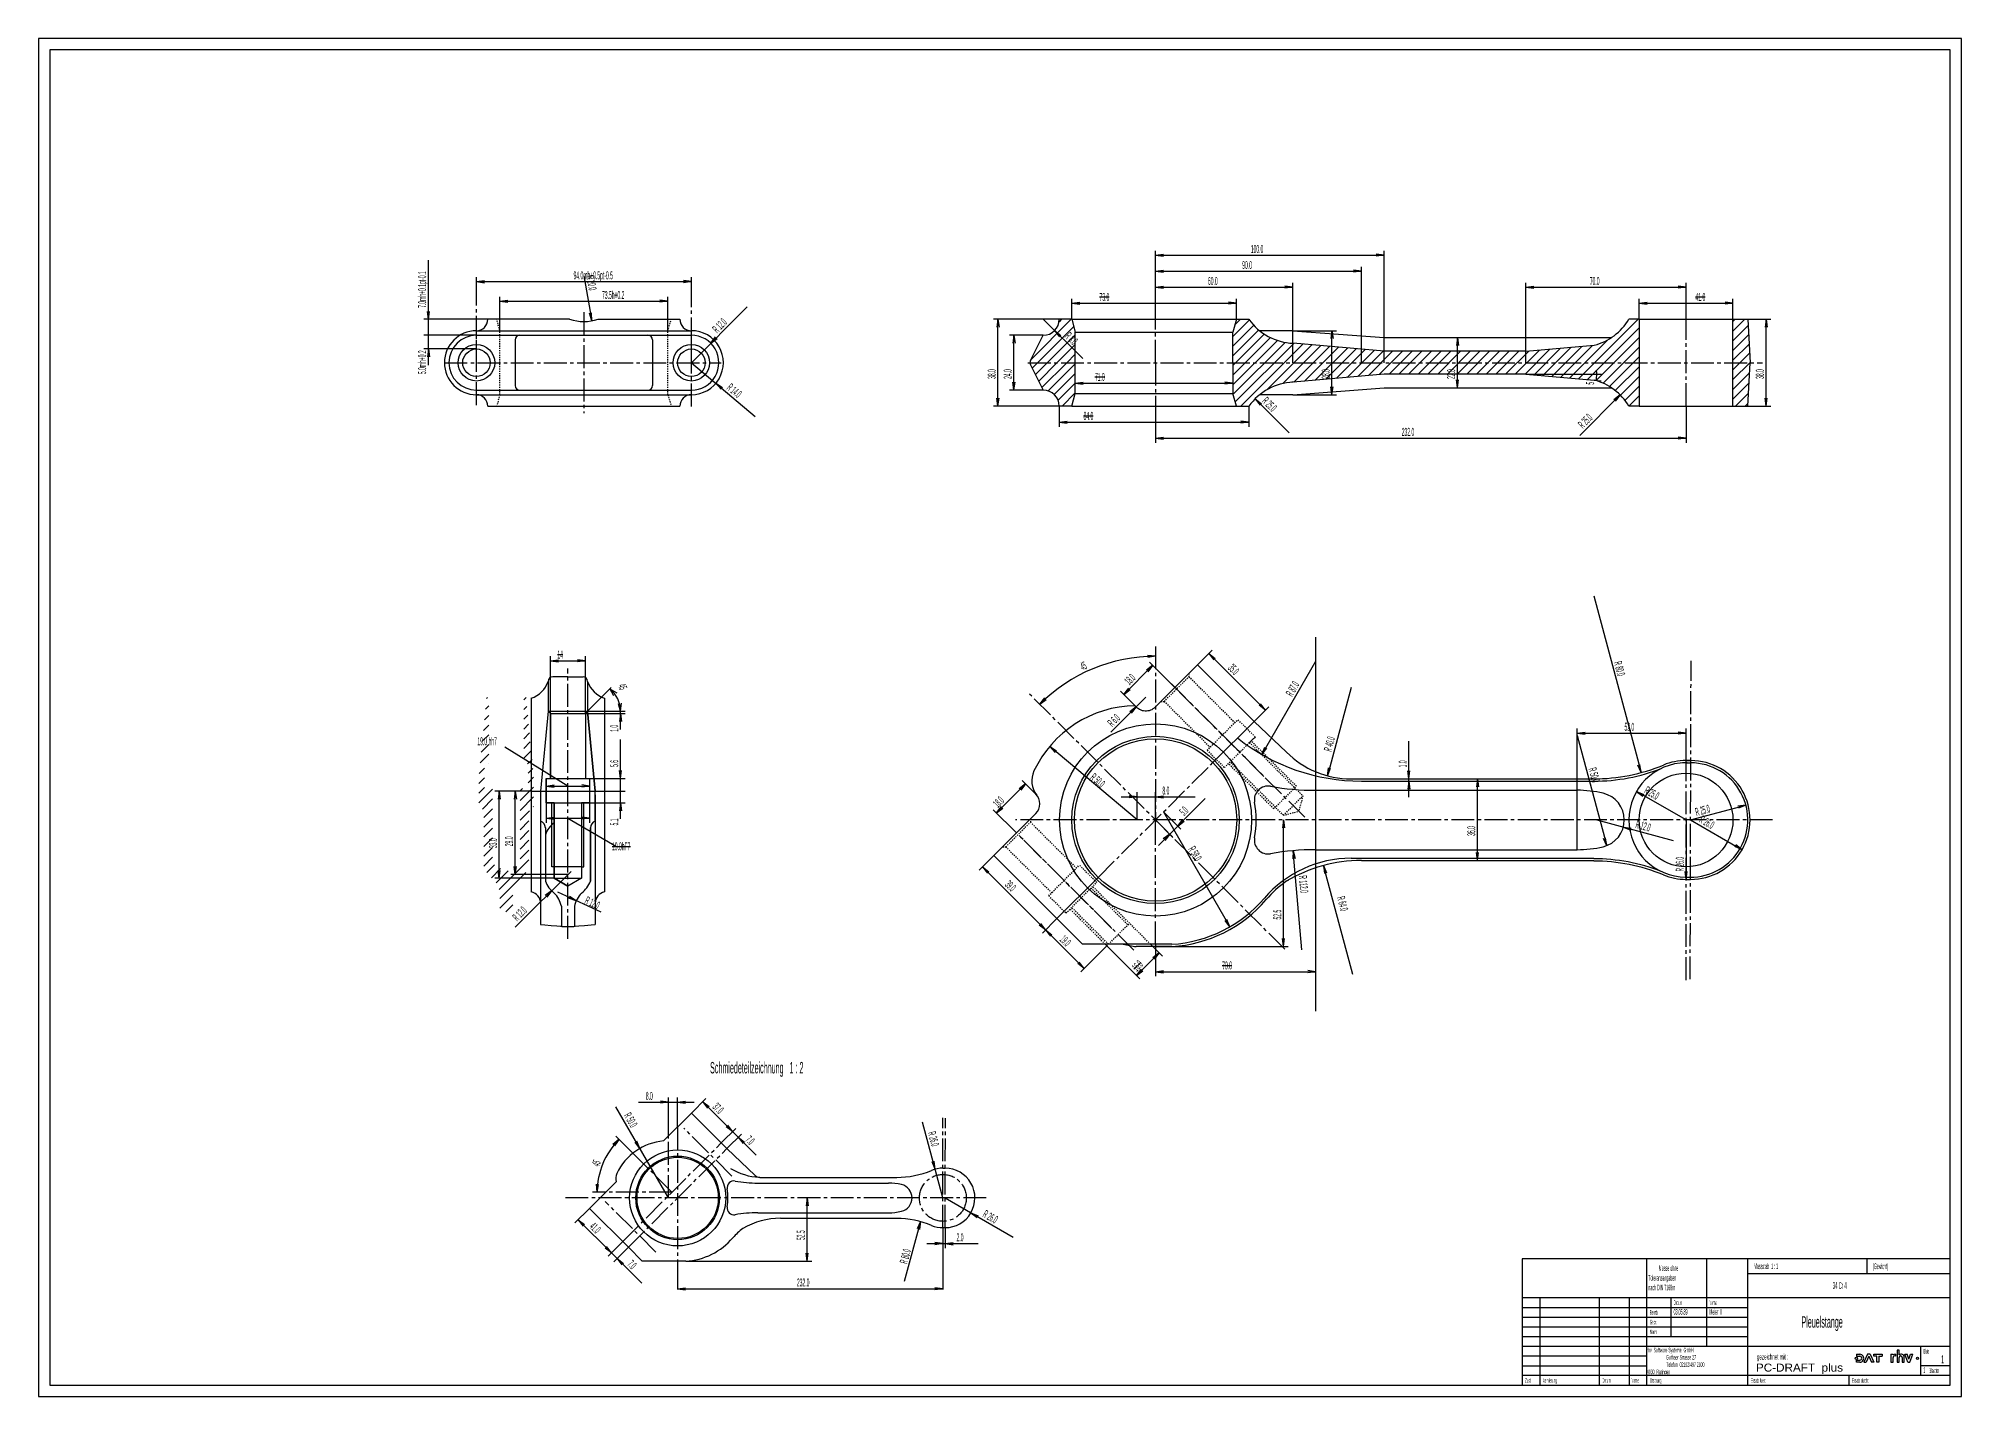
# Model space of a CAD drawing. Header units: metres. Extents: x 0 to 841, y 0 to 594.
import ezdxf

# ---------------------------------------------------------------- set-up
doc = ezdxf.new("R2010")
doc.units = ezdxf.units.M
for name, pattern in [('AUSGEZOGEN', [0]), ('GESTRICHELT', [1, 0.5, -0.5]), ('STRICHPUNKTLINIE', [14.5, 10, -1.5, 1.5, -1.5])]:
    doc.linetypes.add(name, pattern=pattern)
for name, color, linetype in [('BEMASS', 7, 'AUSGEZOGEN'), ('DRAUF', 7, 'AUSGEZOGEN'), ('FOLIE', 7, 'AUSGEZOGEN'), ('RAHMEN', 7, 'AUSGEZOGEN'), ('SCHMIEDE', 7, 'AUSGEZOGEN'), ('SCHNITT', 7, 'AUSGEZOGEN'), ('SCHRAFF', 1, 'AUSGEZOGEN'), ('SCHRIFTF', 5, 'AUSGEZOGEN'), ('SEITEN', 7, 'AUSGEZOGEN'), ('TEXTE', 7, 'AUSGEZOGEN'), ('VORDER', 7, 'AUSGEZOGEN')]:
    doc.layers.add(name, color=color, linetype=linetype)

msp = doc.modelspace()

# ---------------------------------------------------------------- linework, layer by layer
at = {"layer": 'BEMASS', "color": 5, "linetype": 'AUSGEZOGEN'}
for p, q in [((170.528, 457.176), (170.528, 496.967)), ((488.528, 471.176), (488.528, 501.176)), ((488.528, 499.176), (491.998, 499.633)), ((488.528, 499.176), (588.528, 499.176)), ((488.528, 499.176), (491.998, 498.719)), ((588.528, 499.176), (585.058, 499.633)), ((588.528, 499.176), (585.058, 498.719)), ((588.528, 452.176), (588.528, 501.176)), ((170.528, 451.176), (170.528, 489.967)), ((191.528, 482.176), (191.528, 489.64)), ((191.528, 487.64), (194.998, 488.097)), ((238.528, 490.176), (242.001, 470.48)), ((285.528, 487.64), (282.058, 488.097)), ((285.528, 482.176), (285.528, 489.64)), ((488.528, 492.176), (491.998, 492.633)), ((488.528, 492.176), (578.528, 492.176)), ((488.528, 492.176), (491.998, 491.719)), ((578.528, 492.176), (575.058, 492.633)), ((578.528, 492.176), (575.058, 491.719)), ((578.528, 452.176), (578.528, 494.176)), ((191.528, 487.64), (194.998, 487.183)), ((191.528, 487.64), (285.528, 487.64)), ((201.778, 466.176), (201.778, 481.057)), ((201.778, 479.057), (205.248, 479.514)), ((275.278, 479.057), (271.808, 479.514)), ((275.278, 466.176), (275.278, 481.057)), ((285.528, 487.64), (282.058, 487.183)), ((451.928, 471.176), (451.928, 480.176)), ((488.528, 485.176), (491.998, 485.633)), ((488.528, 485.176), (548.528, 485.176)), ((488.528, 485.176), (491.998, 484.719)), ((523.863, 471.176), (523.863, 480.176)), ((548.528, 485.176), (545.058, 485.633)), ((548.528, 485.176), (545.058, 484.719)), ((548.528, 452.176), (548.528, 487.176)), ((650.528, 452.176), (650.528, 487.176)), ((650.528, 485.176), (653.998, 485.633)), ((650.528, 485.176), (720.528, 485.176)), ((650.528, 485.176), (653.998, 484.719)), ((700.028, 471.176), (700.028, 480.176)), ((720.528, 485.176), (717.058, 485.633)), ((720.528, 485.176), (717.058, 484.719)), ((720.528, 471.176), (720.528, 487.176)), ((741.028, 471.176), (741.028, 480.176)), ((196.528, 471.176), (168.528, 471.176)), ((170.528, 471.176), (170.071, 474.646)), ((170.528, 471.176), (170.985, 474.646)), ((201.778, 479.057), (275.278, 479.057)), ((201.778, 479.057), (205.248, 478.6)), ((242.001, 470.48), (240.948, 473.818)), ((242.001, 470.48), (241.848, 473.977)), ((275.278, 479.057), (271.808, 478.6)), ((285.528, 452.176), (309.923, 476.571)), ((446.428, 471.176), (417.613, 471.176)), ((419.613, 471.176), (419.157, 467.706)), ((419.613, 433.176), (419.613, 471.176)), ((419.613, 471.176), (420.07, 467.706)), ((439.428, 471.176), (456.656, 453.948)), ((451.928, 478.176), (455.398, 478.633)), ((451.928, 478.176), (523.863, 478.176)), ((451.928, 478.176), (455.398, 477.719)), ((523.863, 478.176), (520.393, 478.633)), ((523.863, 478.176), (520.393, 477.719)), ((700.028, 478.176), (703.498, 478.633)), ((700.028, 478.176), (703.498, 477.719)), ((700.028, 478.176), (741.028, 478.176)), ((741.028, 478.176), (737.558, 478.633)), ((741.028, 478.176), (737.558, 477.719)), ((747.528, 471.176), (757.528, 471.176)), ((755.528, 471.176), (755.071, 467.706)), ((755.528, 433.176), (755.528, 471.176)), ((755.528, 471.176), (755.984, 467.706)), ((191.528, 464.176), (168.528, 464.176)), ((294.013, 460.661), (296.144, 463.438)), ((294.013, 460.661), (296.79, 462.792)), ((439.428, 464.176), (424.613, 464.176)), ((426.613, 464.176), (426.157, 460.706)), ((426.613, 440.176), (426.613, 464.176)), ((426.613, 464.176), (427.07, 460.706)), ((444.377, 466.226), (446.508, 463.45)), ((444.377, 466.226), (447.154, 464.096)), ((548.528, 466.176), (567.685, 466.176)), ((565.685, 466.176), (565.228, 462.706)), ((565.685, 438.176), (565.685, 466.176)), ((565.685, 466.176), (566.142, 462.706)), ((620.528, 463.176), (620.071, 459.706)), ((620.528, 441.176), (620.528, 463.176)), ((620.528, 463.176), (620.984, 459.706)), ((191.528, 458.176), (168.528, 458.176)), ((170.528, 458.176), (170.071, 454.706)), ((170.528, 458.176), (170.985, 454.706)), ((285.528, 452.176), (313.488, 428.714)), ((650.528, 447.176), (683.476, 447.176)), ((296.252, 443.177), (298.617, 440.597)), ((296.252, 443.177), (299.204, 441.297)), ((439.428, 440.176), (424.613, 440.176)), ((426.613, 440.176), (426.157, 443.646)), ((426.613, 440.176), (427.07, 443.646)), ((453.428, 443.211), (456.898, 443.668)), ((453.428, 443.211), (522.363, 443.211)), ((453.428, 443.211), (456.898, 442.754)), ((522.363, 443.211), (518.893, 443.668)), ((522.363, 443.211), (518.893, 442.754)), ((548.528, 438.176), (567.685, 438.176)), ((565.685, 438.176), (565.228, 441.646)), ((565.685, 438.176), (566.142, 441.646)), ((620.528, 441.176), (620.071, 444.646)), ((620.528, 441.176), (620.984, 444.646)), ((674.047, 420.386), (691.725, 438.064)), ((680.413, 444.561), (683.35, 444.304)), ((691.725, 438.064), (688.949, 435.933)), ((691.725, 438.064), (689.595, 435.287)), ((446.428, 433.176), (417.613, 433.176)), ((419.613, 433.176), (419.157, 436.646)), ((419.613, 433.176), (420.07, 436.646)), ((446.428, 433.176), (446.428, 424.176)), ((488.528, 433.176), (488.528, 417.176)), ((529.363, 433.176), (529.363, 424.176)), ((532.077, 436.391), (534.208, 433.614)), ((532.077, 436.391), (534.854, 434.26)), ((547.017, 421.45), (532.077, 436.391)), ((720.528, 433.176), (720.528, 417.176)), ((747.528, 433.176), (757.528, 433.176)), ((755.528, 433.176), (755.071, 436.646)), ((755.528, 433.176), (755.984, 436.646)), ((446.428, 426.176), (449.898, 426.633)), ((446.428, 426.176), (529.363, 426.176)), ((446.428, 426.176), (449.898, 425.719)), ((529.363, 426.176), (525.893, 426.633)), ((529.363, 426.176), (525.893, 425.719)), ((488.528, 419.176), (491.998, 419.633)), ((488.528, 419.176), (720.528, 419.176)), ((488.528, 419.176), (491.998, 418.719)), ((720.528, 419.176), (717.058, 419.633)), ((720.528, 419.176), (717.058, 418.719)), ((680.13, 350.176), (700.835, 272.902)), ((558.528, 332.073), (558.528, 168.488)), ((223.896, 298.773), (223.896, 323.773)), ((223.896, 321.773), (227.366, 322.23)), ((223.896, 321.773), (239.161, 321.773)), ((223.896, 321.773), (227.366, 321.316)), ((239.161, 321.773), (235.691, 322.23)), ((239.161, 321.773), (235.691, 321.316)), ((239.161, 298.787), (239.161, 323.773)), ((474.65, 307.117), (487.353, 319.819)), ((487.353, 319.819), (484.576, 317.689)), ((488.528, 323.769), (485.04, 324.141)), ((488.528, 323.769), (485.084, 323.228)), ((487.353, 319.819), (485.222, 317.043)), ((497.013, 310.159), (485.938, 321.234)), ((506.912, 320.058), (513.276, 326.422)), ((511.862, 325.008), (536.611, 300.259)), ((511.862, 325.008), (514.639, 322.877)), ((511.862, 325.008), (513.993, 322.231)), ((558.528, 321.535), (535.028, 280.832)), ((240.148, 299.773), (250.457, 310.082)), ((249.899, 309.524), (251.546, 306.613)), ((249.899, 309.524), (252.894, 307.78)), ((254.53, 299.773), (253.637, 302.997)), ((254.53, 299.773), (254.987, 303.243)), ((437.904, 302.8), (440.107, 305.529)), ((437.904, 302.8), (440.721, 304.853)), ((484.285, 305.916), (469.019, 290.65)), ((479.6, 302.168), (473.236, 308.532)), ((474.65, 307.117), (476.781, 309.894)), ((474.65, 307.117), (477.427, 309.248)), ((536.611, 300.259), (534.48, 303.036)), ((574.028, 310.176), (563.675, 271.539)), ((239.161, 298.773), (256.53, 298.773)), ((240.148, 299.773), (256.53, 299.773)), ((254.53, 298.773), (254.073, 295.303)), ((254.53, 291.773), (254.53, 299.773)), ((254.53, 298.773), (254.987, 295.303)), ((480.042, 301.674), (477.266, 299.543)), ((480.042, 301.674), (477.912, 298.897)), ((531.661, 295.31), (538.025, 301.674)), ((536.611, 300.259), (533.834, 302.39)), ((254.529, 257.773), (254.529, 287.373)), ((599.329, 262.176), (599.329, 286.676)), ((672.867, 239.176), (672.867, 292.176)), ((672.867, 290.176), (676.337, 290.633)), ((672.867, 290.176), (720.528, 290.176)), ((672.867, 290.176), (676.337, 289.719)), ((672.867, 289.176), (685.808, 240.879)), ((720.528, 290.176), (717.058, 290.633)), ((720.528, 290.176), (717.058, 289.719)), ((720.528, 278.176), (720.528, 292.176)), ((231.529, 267.023), (204.017, 284.056)), ((254.529, 252.673), (254.529, 281.023)), ((480.528, 252.176), (442.225, 284.316)), ((442.225, 284.316), (444.59, 281.735)), ((442.225, 284.316), (445.177, 282.435)), ((535.028, 280.832), (536.367, 284.066)), ((535.028, 280.832), (537.158, 283.609)), ((241.029, 270.373), (256.529, 270.373)), ((254.529, 270.373), (254.072, 273.843)), ((254.529, 270.373), (254.985, 273.843)), ((436.62, 263.025), (430.256, 269.389)), ((563.675, 271.539), (564.132, 275.009)), ((563.675, 271.539), (565.014, 274.773)), ((599.329, 270.176), (598.872, 273.646)), ((599.329, 269.176), (598.872, 265.706)), ((599.329, 270.176), (599.785, 273.646)), ((599.329, 269.176), (599.785, 265.706)), ((629.329, 270.176), (628.872, 266.706)), ((629.329, 234.443), (629.329, 270.176)), ((629.329, 270.176), (629.785, 266.706)), ((700.835, 272.902), (699.496, 276.135)), ((700.835, 272.902), (700.378, 276.372)), ((215.529, 264.773), (199.529, 264.773)), ((201.529, 264.773), (201.072, 261.303)), ((201.529, 226.673), (201.529, 264.773)), ((201.529, 264.773), (201.985, 261.303)), ((208.529, 264.773), (208.072, 261.303)), ((208.529, 228.339), (208.529, 264.773)), ((208.529, 264.773), (208.985, 261.303)), ((222.029, 267.023), (225.499, 267.48)), ((222.029, 267.023), (241.029, 267.023)), ((222.029, 267.023), (225.499, 266.566)), ((241.029, 267.023), (237.559, 267.48)), ((241.029, 267.023), (237.559, 266.566)), ((241.029, 264.773), (256.529, 264.773)), ((418.966, 255.27), (431.671, 267.975)), ((431.671, 267.975), (428.894, 265.844)), ((431.671, 267.975), (429.54, 265.198)), ((473.528, 262.305), (505.778, 262.305)), ((480.528, 262.305), (477.058, 262.762)), ((480.528, 262.305), (477.058, 261.848)), ((480.528, 252.176), (480.528, 264.305)), ((488.528, 252.176), (488.528, 264.305)), ((488.528, 262.305), (491.998, 262.762)), ((488.528, 262.305), (491.998, 261.848)), ((489.753, 241.051), (510.259, 261.557)), ((720.528, 252.176), (698.877, 264.676)), ((698.877, 264.676), (701.654, 262.545)), ((698.877, 264.676), (702.111, 263.336)), ((222.029, 259.673), (222.029, 251.001)), ((222.029, 253.001), (225.499, 253.457)), ((222.029, 253.001), (241.029, 253.001)), ((222.029, 253.001), (225.499, 252.544)), ((231.529, 253.001), (252.718, 240.559)), ((241.029, 253.001), (237.559, 253.457)), ((241.029, 253.001), (237.559, 252.544)), ((241.029, 259.673), (241.029, 251.001)), ((241.029, 259.673), (256.529, 259.673)), ((254.529, 259.673), (254.072, 256.203)), ((254.529, 259.673), (254.985, 256.203)), ((427.716, 246.519), (417.551, 256.684)), ((418.966, 255.27), (421.096, 258.047)), ((418.966, 255.27), (421.742, 257.401)), ((492.063, 255.712), (521.063, 205.482)), ((492.063, 255.712), (499.653, 248.122)), ((498.239, 249.536), (500.369, 252.313)), ((722.528, 252.176), (746.676, 258.647)), ((746.676, 258.647), (743.206, 258.19)), ((746.676, 258.647), (743.442, 257.307)), ((488.528, 252.176), (496.117, 244.586)), ((494.703, 246.001), (491.926, 243.87)), ((494.703, 246.001), (492.572, 243.224)), ((498.239, 249.536), (501.015, 251.667)), ((544.528, 252.176), (544.071, 248.706)), ((544.528, 196.82), (544.528, 252.176)), ((544.528, 252.176), (544.984, 248.706)), ((681.528, 252.176), (714.852, 243.247)), ((685.808, 240.879), (684.469, 244.113)), ((685.808, 240.879), (685.352, 244.349)), ((693.119, 249.07), (696.352, 247.731)), ((693.119, 249.07), (696.589, 248.614)), ((720.527, 252.199), (720.527, 226.199)), ((722.528, 252.176), (745.045, 239.176)), ((417.817, 236.62), (411.453, 230.256)), ((548.766, 238.75), (548.614, 235.253)), ((548.766, 238.75), (549.524, 235.333)), ((552.557, 195.42), (548.766, 238.75)), ((629.329, 234.443), (628.872, 237.913)), ((629.329, 234.443), (629.785, 237.913)), ((745.045, 239.176), (741.811, 240.515)), ((745.045, 239.176), (742.268, 241.307)), ((201.529, 226.673), (201.072, 230.143)), ((201.529, 226.673), (201.985, 230.143)), ((231.529, 228.339), (206.529, 228.339)), ((208.529, 228.339), (208.072, 231.809)), ((232.892, 229.702), (208.496, 205.307)), ((208.529, 228.339), (208.985, 231.809)), ((412.867, 231.67), (440.444, 204.093)), ((412.867, 231.67), (415.644, 229.539)), ((412.867, 231.67), (414.998, 228.893)), ((561.963, 232.262), (562.42, 228.792)), ((561.963, 232.262), (563.303, 229.028)), ((574.742, 184.57), (561.963, 232.262)), ((720.527, 226.199), (720.071, 229.669)), ((720.527, 226.199), (720.984, 229.669)), ((225.529, 226.673), (199.529, 226.673)), ((224.406, 221.216), (221.629, 219.086)), ((224.406, 221.216), (222.276, 218.44)), ((246.072, 211.802), (227.077, 220.66)), ((235.197, 216.874), (232.245, 218.754)), ((235.197, 216.874), (231.859, 217.926)), ((440.444, 204.093), (437.668, 206.224)), ((440.444, 204.093), (438.314, 206.87)), ((445.394, 209.043), (439.03, 202.679)), ((445.394, 209.043), (439.03, 202.679)), ((440.444, 204.093), (457.324, 187.213)), ((440.444, 204.093), (443.221, 201.962)), ((440.444, 204.093), (442.575, 201.316)), ((521.063, 205.482), (518.933, 208.259)), ((521.063, 205.482), (519.724, 208.716)), ((467.224, 197.112), (455.91, 185.799)), ((466.517, 197.82), (481.626, 182.71)), ((480.212, 184.124), (490.112, 194.024)), ((486.316, 197.82), (491.526, 192.61)), ((490.112, 194.024), (487.335, 191.893)), ((490.112, 194.024), (487.981, 191.247)), ((488.528, 197.82), (488.528, 183.82)), ((488.528, 196.82), (546.528, 196.82)), ((544.528, 196.82), (544.071, 200.29)), ((544.528, 196.82), (544.984, 200.29)), ((457.324, 187.213), (454.548, 189.344)), ((457.324, 187.213), (455.194, 189.99)), ((480.212, 184.124), (482.343, 186.901)), ((480.212, 184.124), (482.989, 186.255)), ((488.528, 185.82), (491.998, 186.276)), ((488.528, 185.82), (558.528, 185.82)), ((488.528, 185.82), (491.998, 185.363)), ((558.528, 185.82), (555.058, 186.276)), ((558.528, 185.82), (555.058, 185.363)), ((275.531, 86.878), (252.531, 126.715)), ((262.338, 128.77), (286.708, 128.77)), ((275.531, 128.77), (272.061, 129.227)), ((275.531, 128.77), (272.061, 128.313)), ((275.531, 113.991), (275.531, 130.77)), ((279.531, 117.991), (279.531, 130.77)), ((279.531, 128.77), (283.001, 129.227)), ((279.531, 128.77), (283.001, 128.313)), ((285.541, 124.001), (291.905, 130.365)), ((290.491, 128.951), (303.572, 115.87)), ((290.491, 128.951), (293.268, 126.82)), ((290.491, 128.951), (292.622, 126.174)), ((298.623, 120.819), (313.807, 105.635)), ((303.572, 115.87), (300.796, 118)), ((303.572, 115.87), (300.796, 118)), ((303.572, 115.87), (301.442, 118.646)), ((303.572, 115.87), (301.442, 118.646)), ((395.531, 86.878), (386.666, 119.962)), ((253.908, 112.501), (251.241, 110.22)), ((253.908, 112.501), (251.952, 109.645)), ((259.967, 106.442), (252.494, 113.916)), ((263.031, 108.529), (260.9, 111.306)), ((263.031, 108.529), (261.692, 111.762)), ((298.623, 110.92), (304.987, 117.284)), ((301.098, 108.445), (307.462, 114.809)), ((306.047, 113.395), (308.824, 111.264)), ((306.047, 113.395), (308.178, 110.618)), ((392.166, 99.436), (390.827, 102.669)), ((392.166, 99.436), (391.709, 102.906)), ((244.319, 89.353), (244.048, 92.852)), ((244.319, 89.353), (244.956, 92.756)), ((248.065, 89.353), (242.319, 89.353)), ((336.148, 86.878), (335.691, 83.408)), ((336.148, 59.2), (336.148, 86.878)), ((336.148, 86.878), (336.605, 83.408)), ((396.531, 86.878), (426.192, 69.753)), ((240.994, 82.282), (234.63, 75.918)), ((236.044, 77.332), (250.539, 62.837)), ((236.044, 77.332), (238.821, 75.202)), ((236.044, 77.332), (238.174, 74.556)), ((385.685, 76.527), (378.655, 50.293)), ((385.685, 76.527), (384.345, 73.293)), ((385.685, 76.527), (385.228, 73.056)), ((407.789, 80.378), (410.566, 78.248)), ((407.789, 80.378), (411.023, 79.039)), ((245.59, 67.786), (263.798, 49.578)), ((255.489, 67.786), (249.125, 61.422)), ((395.531, 66.878), (392.061, 67.335)), ((395.531, 73.889), (395.531, 46.878)), ((396.495, 73.878), (396.495, 64.878)), ((396.495, 66.878), (399.965, 67.335)), ((250.539, 62.837), (247.763, 64.967)), ((250.539, 62.837), (247.763, 64.967)), ((250.539, 62.837), (248.409, 65.613)), ((250.539, 62.837), (248.409, 65.613)), ((257.964, 65.311), (251.6, 58.948)), ((253.014, 60.362), (255.791, 58.231)), ((253.014, 60.362), (255.145, 57.585)), ((279.531, 59.2), (279.531, 46.878)), ((283.066, 59.2), (338.148, 59.2)), ((336.148, 59.2), (335.691, 62.67)), ((336.148, 59.2), (336.605, 62.67)), ((388.531, 66.878), (410.995, 66.878)), ((395.531, 66.878), (392.061, 66.421)), ((396.495, 66.878), (399.965, 66.421)), ((279.531, 47.132), (283.001, 47.588)), ((279.531, 47.132), (395.531, 47.132)), ((279.531, 47.132), (283.001, 46.675)), ((395.531, 47.132), (392.061, 47.588)), ((395.531, 47.132), (392.061, 46.675))]:
    msp.add_line(p, q, dxfattribs=at)
at = {"layer": 'BEMASS', "color": 1, "linetype": 'STRICHPUNKTLINIE'}
for p, q in [((191.528, 452.176), (191.528, 466.176)), ((285.528, 452.176), (285.528, 466.176))]:
    msp.add_line(p, q, dxfattribs=at)
at = {"layer": 'BEMASS', "color": 7, "linetype": 'AUSGEZOGEN'}
msp.add_line((548.528, 466.176), (548.182, 466.176), dxfattribs=at)
at = {"layer": 'BEMASS', "color": 5, "linetype": 'AUSGEZOGEN'}
for centre, radius, start, end in [((650.527, 447.176), 30.948, 355, 363.125), ((488.528, 252.176), 71.592, 90, 135), ((241.951, 299.773), 12.579, 0, 50.817), ((277.056, 89.353), 32.736, 135, 180)]:
    msp.add_arc(centre, radius, start, end, dxfattribs=at)
at = {"layer": 'DRAUF', "color": 1, "linetype": 'STRICHPUNKTLINIE'}
for p, q in [((488.528, 328.07), (488.528, 251.269)), ((722.336, 182.515), (722.719, 321.837)), ((553.834, 253.338), (495.436, 311.736)), ((545.096, 195.608), (433.466, 307.238)), ((535.938, 271.234), (497.013, 310.159)), ((720.528, 182.176), (720.528, 278.176)), ((463.425, 227.074), (513.63, 277.278)), ((758.4, 252.176), (427.322, 252.176)), ((479.033, 195.203), (427.716, 246.519)), ((469.47, 204.766), (428.424, 245.812)), ((488.528, 197.82), (488.528, 251.414))]:
    msp.add_line(p, q, dxfattribs=at)
at = {"layer": 'DRAUF', "color": 7, "linetype": 'AUSGEZOGEN'}
for p, q in [((488.528, 301.674), (506.912, 320.058)), ((531.661, 295.31), (506.912, 320.058)), ((513.63, 277.278), (531.661, 295.31)), ((531.661, 295.31), (545.743, 281.892)), ((720.528, 278.176), (722.599, 278.176)), ((722.599, 278.176), (720.599, 278.176)), ((574.028, 270.176), (578.528, 270.176)), ((578.528, 270.176), (680.13, 270.176)), ((578.528, 269.176), (680.13, 269.176)), ((720.98, 277.176), (718.911, 277.176)), ((720.528, 277.176), (722.596, 277.176)), ((558.528, 265.176), (672.867, 265.176)), ((417.817, 236.62), (436.202, 255.005)), ((445.394, 209.043), (417.817, 236.62)), ((558.528, 239.176), (672.867, 239.176)), ((463.425, 227.074), (445.394, 209.043)), ((574.077, 235.443), (680.13, 235.443)), ((578.528, 234.443), (680.13, 234.443)), ((720.528, 227.176), (720.528, 227.256)), ((720.528, 227.176), (720.528, 227.256)), ((720.528, 227.176), (720.528, 227.256)), ((720.528, 227.176), (722.459, 227.176)), ((545.635, 225.343), (546.746, 225.994)), ((720.528, 226.176), (722.456, 226.176)), ((445.394, 209.043), (456.617, 197.82)), ((495.599, 197.82), (456.617, 197.82)), ((495.599, 196.82), (480.107, 196.82))]:
    msp.add_line(p, q, dxfattribs=at)
at = {"layer": 'DRAUF', "color": 7, "linetype": 'GESTRICHELT'}
for p, q in [((492.323, 304.055), (503.117, 314.849)), ((503.108, 316.255), (503.108, 314.841)), ((503.108, 314.858), (523.199, 294.767)), ((503.117, 314.849), (523.199, 294.767)), ((490.917, 304.064), (492.331, 304.064)), ((492.323, 304.055), (512.405, 283.973)), ((511.084, 282.652), (524.519, 296.087)), ((532.085, 288.521), (524.519, 296.087)), ((518.65, 275.086), (532.085, 288.521)), ((532.085, 288.521), (529.611, 286.047)), ((529.611, 286.047), (552.945, 262.712)), ((550.117, 266.955), (530.318, 286.754)), ((511.084, 282.652), (518.65, 275.086)), ((544.46, 254.227), (521.125, 277.561)), ((540.217, 257.055), (520.418, 276.854)), ((549.409, 266.248), (540.924, 257.762)), ((544.46, 254.227), (552.945, 262.712)), ((549.409, 266.248), (550.117, 266.955)), ((552.945, 262.712), (551.152, 256.02)), ((433.811, 252.616), (433.811, 251.202)), ((540.924, 257.762), (540.217, 257.055)), ((544.46, 254.227), (551.152, 256.02)), ((423.027, 240.415), (433.821, 251.209)), ((433.811, 251.219), (453.903, 231.127)), ((421.62, 240.425), (423.034, 240.425)), ((423.027, 240.415), (443.108, 220.333)), ((441.788, 219.013), (455.223, 232.448)), ((462.789, 224.882), (455.223, 232.448)), ((441.788, 219.013), (449.354, 211.447)), ((449.354, 211.447), (462.789, 224.882)), ((460.314, 222.407), (476.416, 206.305)), ((486.316, 197.82), (461.021, 223.114)), ((466.517, 197.82), (451.122, 213.215)), ((467.931, 197.82), (451.829, 213.922)), ((467.224, 197.112), (477.123, 207.012))]:
    msp.add_line(p, q, dxfattribs=at)
at = {"layer": 'DRAUF', "color": 5, "linetype": 'AUSGEZOGEN'}
msp.add_line((512.397, 283.98), (512.397, 283.966), dxfattribs=at)
at = {"layer": 'DRAUF', "color": 7, "linetype": 'AUSGEZOGEN'}
for centre, radius in [((488.528, 252.176), 42), ((488.528, 252.176), 36.6), ((488.528, 252.176), 35.5), ((720.528, 252.176), 20.5)]:
    msp.add_circle(centre, radius, dxfattribs=at)
for centre, radius, start, end in [((480.528, 252.176), 50, 91.062, 154.618), ((484.285, 305.916), 6, 218.666, 315), ((578.528, 356.176), 87, 231.533, 270), ((574.028, 310.176), 40, 225, 270), ((720.527, 252.176), 26, 89.999, 112.402), ((722.528, 252.176), 26, 269.842, 449.916), ((444.389, 269.322), 10, 154.618, 219.026), ((680.13, 350.176), 80, 270, 292.402), ((680.409, 349.176), 80, 269.8, 291.687), ((720.528, 252.176), 25, 90, 270), ((722.528, 252.176), 25, 265.411, 449.916), ((431.959, 259.247), 6, 315, 405.074), ((537.739, 261.022), 6, 79.852, 190.19), ((558.528, 377.176), 112, 259.852, 270), ((672.867, 215.176), 50, 76.826, 90), ((681.528, 252.176), 12, 0, 76.76), ((488.528, 252.176), 44, 349.81, 370.263), ((537.739, 243.331), 6, 169.809, 280.147), ((681.528, 252.176), 12, 283.239, 360), ((558.528, 127.176), 112, 90, 100.147), ((672.867, 289.176), 50, 270, 283.173), ((574.077, 185.443), 50, 90, 139.41), ((578.528, 170.443), 64, 90, 120.927), ((680.409, 155.199), 80, 68.534, 90.2), ((680.13, 154.199), 80, 67.597, 90), ((720.527, 252.199), 26, 247.598, 270), ((574.077, 185.443), 49, 125.482, 139.41), ((492.063, 255.712), 58, 273.494, 319.41), ((492.063, 255.712), 59, 273.494, 319.41), ((485.349, 243.634), 47.106, 256.546, 263.61)]:
    msp.add_arc(centre, radius, start, end, dxfattribs=at)
at = {"layer": 'FOLIE', "color": 7, "linetype": 'AUSGEZOGEN'}
for p, q in [((795, 18.5), (796.5, 18.5)), ((795, 18.5), (795, 17.6)), ((795, 17.6), (796.5, 17.6)), ((799.882, 18.5), (798.25, 15)), ((800.455, 17.6), (799.243, 14.999)), ((801.028, 18.5), (799.882, 18.5)), ((800.455, 17.6), (801.635, 15.07)), ((801.028, 18.5), (802.66, 15)), ((802.65, 18.5), (806.25, 18.5)), ((802.65, 17.6), (802.65, 18.5)), ((804, 17.6), (802.65, 17.6)), ((804, 15), (804, 17.6)), ((804.9, 17.6), (804.9, 15)), ((804.9, 17.6), (806.25, 17.6)), ((806.25, 18.5), (806.25, 17.6)), ((810.15, 18.5), (811.05, 18.5)), ((810.15, 18.5), (810.15, 15)), ((811.05, 18.5), (811.05, 18.183)), ((811.05, 15), (811.05, 17.125)), ((812.05, 18.493), (812.05, 17.625)), ((812.85, 20.25), (812.85, 15)), ((813.75, 20.25), (812.85, 20.25)), ((813.75, 18.183), (813.75, 20.25)), ((813.75, 15), (813.75, 17.125)), ((815, 17.125), (815, 15)), ((815.9, 15), (815.9, 17.375)), ((816.25, 18.5), (817.207, 18.5)), ((817.523, 15), (816.25, 18.5)), ((817.973, 16.395), (817.207, 18.5)), ((817.973, 16.395), (818.74, 18.5)), ((818.424, 15), (819.697, 18.5)), ((818.74, 18.5), (819.697, 18.5)), ((795, 15.9), (796.5, 15.9)), ((795, 15), (795, 15.9)), ((796.5, 15), (795, 15)), ((798.25, 15), (799.243, 15)), ((802.66, 15), (801.667, 15)), ((804.9, 15), (804, 15)), ((810.15, 15), (811.05, 15)), ((812.85, 15), (813.75, 15)), ((815, 15), (815.9, 15)), ((817.523, 15), (818.424, 15))]:
    msp.add_line(p, q, dxfattribs=at)
for centre in [(795, 16.75), (821.75, 16.75)]:
    msp.add_circle(centre, 0.5, dxfattribs=at)
for centre, radius, start, end in [((796.5, 16.75), 1.75, 270, 450.074), ((796.5, 16.75), 0.85, 270, 450.074), ((811.9, 17.2), 1.3, 83.374, 130.832), ((811.675, 17.125), 0.625, 53.13, 180), ((814.6, 17.2), 1.3, 0, 130.832), ((814.375, 17.125), 0.625, 0, 180)]:
    msp.add_arc(centre, radius, start, end, dxfattribs=at)
at = {"layer": 'RAHMEN', "color": 1, "linetype": 'AUSGEZOGEN'}
for p, q in [((841, 594), (0, 594)), ((0, 594), (0, 0)), ((841, 0), (841, 594)), ((0, 0), (841, 0))]:
    msp.add_line(p, q, dxfattribs=at)
at = {"layer": 'RAHMEN', "color": 7, "linetype": 'AUSGEZOGEN'}
for p, q in [((836, 589), (5, 589)), ((5, 589), (5, 5)), ((836, 60.25), (836, 589)), ((836, 5), (836, 60.25)), ((5, 5), (648.8, 5)), ((648.8, 5), (836, 5))]:
    msp.add_line(p, q, dxfattribs=at)
at = {"layer": 'SCHMIEDE', "color": 7, "linetype": 'AUSGEZOGEN'}
for p, q in [((273.32, 111.78), (285.541, 124.001)), ((301.098, 108.445), (285.541, 124.001)), ((301.098, 108.445), (313.418, 96.706)), ((240.994, 82.282), (252.685, 93.973)), ((314.531, 93.378), (371.701, 93.378)), ((315.487, 95.878), (375.332, 95.878)), ((395.531, 99.878), (396.567, 99.878)), ((257.964, 65.311), (240.994, 82.282)), ((314.531, 80.378), (371.701, 80.378)), ((324.531, 78.011), (375.332, 78.011)), ((395.531, 73.878), (396.495, 73.878)), ((257.964, 65.311), (264.076, 59.2)), ((283.066, 59.2), (264.076, 59.2))]:
    msp.add_line(p, q, dxfattribs=at)
at = {"layer": 'SCHMIEDE', "color": 1, "linetype": 'STRICHPUNKTLINIE'}
for p, q in [((279.531, 117.991), (279.531, 59.2)), ((395.531, 73.889), (395.531, 121.878)), ((396.495, 73.878), (396.627, 121.709)), ((255.489, 67.786), (298.623, 110.92)), ((275.531, 86.878), (275.531, 113.991)), ((303.236, 96.407), (282.258, 117.385)), ((257.964, 65.311), (301.098, 108.445)), ((277.056, 89.353), (259.967, 106.442)), ((414.467, 86.878), (230.314, 86.878)), ((270.002, 63.173), (247.889, 85.286)), ((277.056, 89.353), (248.065, 89.353))]:
    msp.add_line(p, q, dxfattribs=at)
at = {"layer": 'SCHMIEDE', "color": 7, "linetype": 'AUSGEZOGEN'}
for radius in [21, 18.3, 17.75]:
    msp.add_circle((279.531, 86.878), radius, dxfattribs=at)
at = {"layer": 'SCHMIEDE', "color": 1, "linetype": 'STRICHPUNKTLINIE'}
msp.add_circle((395.531, 86.878), 10.25, dxfattribs=at)
at = {"layer": 'SCHMIEDE', "color": 7, "linetype": 'AUSGEZOGEN'}
for centre, radius, start, end in [((275.531, 86.878), 25, 95.073, 154.618), ((257.461, 95.451), 5, 154.618, 197.192), ((304.136, 91.301), 3, 79.852, 190.19), ((316.509, 121.999), 26.14, 238.119, 267.186), ((314.531, 149.378), 56, 259.852, 270), ((315.487, 98.878), 2.999, 226.384, 270), ((371.701, 68.378), 25, 76.826, 90), ((375.332, 135.878), 40, 270, 292.402), ((376.031, 86.878), 6, 0, 76.76), ((395.531, 86.878), 13, 90, 112.402), ((396.531, 86.878), 13, 269.842, 449.916), ((279.531, 86.878), 22, 349.81, 370.263), ((376.031, 86.878), 6, 283.239, 360), ((304.136, 82.455), 3, 169.809, 280.147), ((314.531, 24.378), 56, 90, 100.147), ((324.531, 46.011), 32, 90, 120.927), ((371.701, 105.378), 25, 270, 283.173), ((375.332, 37.889), 40, 67.597, 90), ((281.299, 88.646), 29.5, 273.494, 319.41), ((322.305, 53.511), 24.5, 125.482, 139.41), ((395.531, 86.889), 13, 247.598, 270)]:
    msp.add_arc(centre, radius, start, end, dxfattribs=at)
at = {"layer": 'SCHNITT', "color": 7, "linetype": 'AUSGEZOGEN'}
for p, q in [((222.909, 312.773), (222.909, 299.773)), ((231.529, 314.773), (224.909, 314.773)), ((231.529, 314.773), (238.148, 314.773)), ((240.148, 312.773), (240.148, 299.773)), ((215.529, 305.403), (215.529, 220.773)), ((247.529, 305.403), (247.529, 220.773)), ((222.909, 299.773), (219.563, 264.773)), ((222.909, 299.773), (219.563, 264.773)), ((222.908, 299.774), (223.908, 298.774)), ((222.909, 299.773), (240.148, 299.773)), ((223.896, 298.787), (222.909, 299.773)), ((223.896, 270.373), (223.896, 298.787)), ((223.896, 298.773), (239.161, 298.773)), ((223.896, 298.773), (223.896, 270.373)), ((240.149, 299.774), (239.149, 298.774)), ((240.148, 299.773), (239.161, 298.787)), ((239.161, 298.787), (239.161, 270.373)), ((239.161, 298.773), (239.161, 270.373)), ((240.148, 299.773), (243.494, 264.773)), ((243.494, 264.773), (240.148, 299.773)), ((222.029, 270.373), (241.029, 270.373)), ((222.029, 270.373), (222.029, 259.673)), ((222.029, 259.673), (222.029, 270.373)), ((222.029, 270.373), (241.029, 270.373)), ((239.161, 270.373), (241.029, 270.373)), ((241.029, 270.373), (241.029, 259.673)), ((241.029, 270.373), (241.029, 259.673)), ((215.529, 264.773), (247.529, 264.773)), ((219.563, 264.773), (219.563, 206.42)), ((219.563, 264.773), (219.563, 251.638)), ((243.494, 251.638), (243.494, 264.773)), ((243.494, 263.19), (243.494, 206.42)), ((222.029, 259.673), (241.029, 259.673)), ((225.529, 259.673), (222.029, 259.673)), ((225.529, 259.673), (225.529, 226.673)), ((225.529, 226.673), (225.529, 259.673)), ((237.529, 259.673), (237.529, 226.673)), ((241.029, 259.673), (237.529, 259.673)), ((237.529, 259.673), (237.529, 226.673)), ((221.671, 248.773), (221.671, 225.448)), ((221.671, 248.773), (221.671, 225.448)), ((241.387, 225.448), (241.387, 248.773)), ((241.387, 248.773), (241.387, 225.448)), ((225.529, 231.673), (224.529, 231.673)), ((237.529, 231.673), (225.529, 231.673)), ((237.529, 231.673), (238.529, 231.673)), ((225.529, 226.673), (237.529, 226.673)), ((225.529, 226.673), (231.529, 223.209)), ((231.529, 223.209), (225.529, 226.673)), ((237.529, 226.673), (231.529, 223.209)), ((237.529, 226.673), (231.529, 223.209)), ((228.696, 214.421), (228.696, 205.67)), ((234.362, 214.421), (234.362, 205.67))]:
    msp.add_line(p, q, dxfattribs=at)
at = {"layer": 'SCHNITT', "color": 1, "linetype": 'STRICHPUNKTLINIE'}
msp.add_line((231.529, 200.236), (231.529, 318.409), dxfattribs=at)
at = {"layer": 'SCHNITT', "color": 5, "linetype": 'AUSGEZOGEN'}
for p, q in [((224.529, 231.673), (224.529, 259.673)), ((238.529, 231.673), (238.529, 259.673)), ((219.563, 206.42), (221.386, 206.256)), ((221.386, 206.256), (224.268, 206.007)), ((224.268, 206.007), (226.712, 205.808)), ((226.712, 205.808), (228.346, 205.69)), ((228.346, 205.69), (228.696, 205.67)), ((228.696, 205.67), (228.951, 205.66)), ((228.951, 205.66), (229.614, 205.641)), ((229.614, 205.641), (230.396, 205.627)), ((230.396, 205.627), (231.178, 205.619)), ((231.178, 205.619), (231.555, 205.618)), ((231.555, 205.618), (231.879, 205.619)), ((231.879, 205.619), (232.661, 205.627)), ((232.661, 205.627), (233.443, 205.641)), ((233.443, 205.641), (234.106, 205.66)), ((234.106, 205.66), (234.362, 205.67)), ((234.362, 205.67), (234.711, 205.69)), ((234.711, 205.69), (236.346, 205.808)), ((236.346, 205.808), (238.789, 206.007)), ((238.789, 206.007), (241.671, 206.256)), ((241.671, 206.256), (243.494, 206.42))]:
    msp.add_line(p, q, dxfattribs=at)
at = {"layer": 'SCHNITT', "color": 7, "linetype": 'AUSGEZOGEN'}
for centre, radius, start, end in [((211.582, 316.736), 12, 289.198, 340.717), ((224.909, 312.773), 2, 90, 180), ((238.148, 312.773), 2, 0, 90), ((251.475, 316.736), 12, 199.282, 250.801), ((218.671, 248.773), 3, 360, 432.774), ((218.671, 248.773), 3, 360, 432.774), ((232.892, 241.492), 12, 127.789, 159.239), ((232.892, 241.492), 12, 127.789, 159.239), ((244.387, 248.773), 3, 107.299, 180), ((244.387, 248.773), 3, 107.299, 180), ((214.563, 215.773), 5, 0, 78.862), ((232.892, 229.702), 12, 200.76, 232.21), ((216.985, 211.802), 12, 12.605, 44.536), ((246.072, 211.802), 12, 135.463, 167.394), ((230.166, 229.702), 12, 307.789, 339.239), ((248.494, 215.773), 5, 101.137, 180)]:
    msp.add_arc(centre, radius, start, end, dxfattribs=at)
at = {"layer": 'SCHRAFF', "color": 5, "linetype": 'AUSGEZOGEN'}
for p, q in [((451.695, 471.176), (434.064, 453.546)), ((447.452, 471.176), (446.339, 470.063)), ((525.604, 471.176), (523.226, 468.798)), ((699.553, 471.176), (673.54, 445.163)), ((746.222, 471.176), (741.028, 465.982)), ((741.979, 471.176), (741.028, 470.225)), ((452.775, 468.014), (436.937, 452.176)), ((453.428, 464.424), (441.18, 452.176)), ((529.565, 470.895), (522.363, 463.692)), ((531.486, 468.573), (522.363, 459.45)), ((533.663, 466.507), (522.363, 455.207)), ((536.098, 464.699), (522.363, 450.964)), ((538.806, 463.164), (522.363, 446.722)), ((700.028, 467.408), (677.441, 444.822)), ((700.028, 463.166), (681.202, 444.34)), ((747.674, 468.386), (741.028, 461.739)), ((747.887, 464.356), (741.028, 457.497)), ((453.428, 460.181), (445.423, 452.176)), ((453.428, 455.939), (449.665, 452.176)), ((541.817, 461.933), (522.363, 442.479)), ((545.187, 461.06), (522.477, 438.35)), ((549.003, 460.634), (523.373, 435.004)), ((552.905, 460.293), (525.788, 433.176)), ((556.806, 459.951), (537.168, 440.313)), ((560.707, 459.61), (544.181, 443.084)), ((564.609, 459.269), (549.063, 443.723)), ((568.51, 458.927), (553.713, 444.13)), ((572.411, 458.586), (558.362, 444.537)), ((576.313, 458.245), (563.012, 444.944)), ((580.214, 457.904), (567.661, 445.351)), ((584.115, 457.562), (572.31, 445.757)), ((588.017, 457.221), (576.96, 446.164)), ((592.215, 457.176), (581.609, 446.571)), ((596.457, 457.176), (586.259, 446.978)), ((600.7, 457.176), (590.7, 447.176)), ((604.943, 457.176), (594.943, 447.176)), ((609.185, 457.176), (599.185, 447.176)), ((613.428, 457.176), (603.428, 447.176)), ((617.671, 457.176), (607.671, 447.176)), ((621.913, 457.176), (611.913, 447.176)), ((626.156, 457.176), (616.156, 447.176)), ((630.398, 457.176), (620.398, 447.176)), ((634.641, 457.176), (624.641, 447.176)), ((638.884, 457.176), (628.884, 447.176)), ((643.127, 457.176), (633.126, 447.176)), ((647.369, 457.176), (637.369, 447.176)), ((651.716, 457.28), (641.612, 447.176)), ((656.365, 457.687), (645.854, 447.176)), ((661.015, 458.094), (650.097, 447.176)), ((665.664, 458.5), (654.033, 446.87)), ((670.313, 458.907), (657.934, 446.528)), ((674.963, 459.314), (661.836, 446.187)), ((679.612, 459.721), (665.737, 445.846)), ((686.321, 462.187), (669.638, 445.504)), ((700.028, 458.923), (684.294, 443.189)), ((700.028, 454.68), (687.072, 441.725)), ((748.099, 460.325), (741.028, 453.254)), ((748.311, 456.295), (741.028, 449.012)), ((436.937, 452.176), (434.568, 449.807)), ((441.18, 452.176), (435.991, 446.987)), ((445.423, 452.176), (437.414, 444.168)), ((449.665, 452.176), (438.837, 441.348)), ((453.428, 451.696), (441.571, 439.84)), ((453.428, 447.453), (444.237, 438.263)), ((700.028, 450.438), (689.571, 439.982)), ((700.028, 446.195), (691.81, 437.978)), ((748.523, 452.264), (741.028, 444.769)), ((748.297, 447.796), (741.028, 440.526)), ((453.428, 443.211), (445.946, 435.729)), ((453.428, 438.968), (447.636, 433.176)), ((700.028, 441.953), (693.793, 435.718)), ((700.028, 437.71), (695.515, 433.197)), ((748.061, 443.317), (741.028, 436.284)), ((747.826, 438.839), (742.163, 433.176)), ((451.946, 433.244), (451.878, 433.176)), ((700.028, 433.467), (699.736, 433.176)), ((747.59, 434.361), (746.405, 433.176)), ((196.312, 305.752), (195.901, 305.341)), ((213.247, 305.716), (212.225, 304.694)), ((196.959, 297.914), (195.004, 295.959)), ((196.959, 302.157), (195.452, 300.65)), ((213.617, 301.844), (212.225, 300.451)), ((213.987, 297.972), (212.225, 296.209)), ((196.959, 289.429), (194.107, 286.576)), ((196.959, 293.671), (194.555, 291.267)), ((214.358, 294.099), (212.225, 291.966)), ((214.728, 290.227), (212.225, 287.723)), ((215.098, 286.355), (212.225, 283.481)), ((196.959, 280.943), (193.21, 277.194)), ((196.959, 285.186), (193.658, 281.885)), ((215.469, 282.482), (212.225, 279.238)), ((215.839, 278.61), (213.92, 276.691)), ((195.092, 270.591), (192.626, 268.125)), ((195.092, 274.833), (192.761, 272.503)), ((196.959, 276.701), (196.949, 276.691)), ((216.209, 274.737), (214.092, 272.62)), ((216.558, 270.843), (214.092, 268.378)), ((195.092, 266.348), (192.626, 263.882)), ((198.592, 265.606), (192.626, 259.64)), ((198.592, 261.363), (194.128, 256.899)), ((216.558, 266.601), (210.592, 260.635)), ((211.705, 265.991), (210.592, 264.878)), ((216.558, 262.358), (210.592, 256.392)), ((198.592, 257.12), (194.734, 253.262)), ((198.592, 252.878), (194.734, 249.02)), ((214.676, 256.234), (210.592, 252.15)), ((216.558, 258.115), (216.306, 257.864)), ((198.592, 248.635), (194.734, 244.777)), ((198.592, 244.392), (194.734, 240.534)), ((214.45, 251.765), (210.592, 247.907)), ((214.45, 247.522), (210.592, 243.664)), ((198.592, 240.15), (194.734, 236.292)), ((198.592, 235.907), (194.734, 232.049)), ((214.45, 243.28), (210.592, 239.422)), ((214.45, 239.037), (210.592, 235.179)), ((199.433, 232.505), (196.1, 229.172)), ((202.122, 230.952), (198.109, 226.939)), ((205.414, 230.001), (200.095, 224.682)), ((214.45, 234.794), (201.466, 221.811)), ((213.115, 229.216), (201.759, 217.861)), ((207.425, 219.284), (201.759, 213.618)), ((207.425, 215.042), (204.319, 211.936))]:
    msp.add_line(p, q, dxfattribs=at)
at = {"layer": 'SCHRIFTF', "color": 7, "linetype": 'AUSGEZOGEN'}
for p, q in [((648.8, 60.25), (648.8, 4.999)), ((836, 60.25), (648.8, 60.25))]:
    msp.add_line(p, q, dxfattribs=at)
at = {"layer": 'SCHRIFTF', "color": 5, "linetype": 'AUSGEZOGEN'}
for p, q in [((703.4, 5), (703.4, 60.25)), ((747.6, 5), (747.6, 60.25)), ((648.8, 43.25), (836, 43.25)), ((703.4, 22), (836, 22)), ((823, 22), (823, 9.25))]:
    msp.add_line(p, q, dxfattribs=at)
at = {"layer": 'SCHRIFTF', "color": 1, "linetype": 'AUSGEZOGEN'}
for p, q in [((729.4, 60.25), (729.4, 22)), ((799.6, 60.25), (799.6, 53.875)), ((747.6, 53.875), (836, 53.875)), ((656.6, 43.25), (656.6, 5)), ((682.6, 43.25), (682.6, 5)), ((695.6, 43.25), (695.6, 5)), ((713.8, 43.25), (713.8, 26.25)), ((648.8, 39), (747.6, 39)), ((648.8, 34.75), (747.6, 34.75)), ((648.8, 30.5), (747.6, 30.5)), ((648.8, 26.25), (703.4, 26.25)), ((703.4, 26.25), (747.6, 26.25)), ((648.8, 22), (703.4, 22)), ((648.8, 17.75), (703.4, 17.75)), ((648.8, 13.5), (703.4, 13.5)), ((836, 9.25), (648.8, 9.25)), ((791.8, 5), (791.8, 9.25)), ((836, 13.5), (823, 13.5))]:
    msp.add_line(p, q, dxfattribs=at)
at = {"layer": 'SEITEN', "color": 7, "linetype": 'AUSGEZOGEN'}
for p, q in [((451.928, 471.176), (446.428, 471.176)), ((451.928, 471.176), (453.428, 465.578)), ((451.928, 471.176), (524.928, 471.176)), ((523.863, 471.176), (522.363, 465.578)), ((523.863, 471.176), (529.363, 471.176)), ((700.028, 471.176), (695.528, 471.176)), ((700.028, 471.176), (741.028, 471.176)), ((700.028, 471.176), (700.028, 433.176)), ((741.028, 433.176), (741.028, 471.176)), ((741.028, 471.176), (747.528, 471.176)), ((747.528, 471.176), (748.528, 452.176)), ((433.828, 453.077), (439.428, 464.176)), ((453.428, 465.578), (522.363, 465.578)), ((453.428, 438.774), (453.428, 465.578)), ((522.363, 452.176), (522.363, 465.578)), ((548.528, 466.176), (534.064, 466.176)), ((548.528, 466.176), (588.528, 463.176)), ((588.528, 463.176), (687.931, 463.176)), ((588.528, 457.176), (548.68, 460.662)), ((650.528, 457.176), (588.528, 457.176)), ((650.528, 457.176), (680.413, 459.791)), ((433.828, 451.275), (439.428, 440.176)), ((522.363, 452.176), (522.363, 438.774)), ((588.528, 447.176), (548.68, 443.69)), ((650.528, 447.176), (588.528, 447.176)), ((650.528, 447.176), (680.413, 444.561)), ((747.528, 433.176), (748.528, 452.176)), ((451.928, 433.176), (453.428, 438.774)), ((453.428, 438.774), (522.363, 438.774)), ((523.863, 433.176), (522.363, 438.774)), ((548.528, 438.176), (534.064, 438.176)), ((548.528, 438.176), (588.528, 441.176)), ((588.528, 441.176), (687.931, 441.176)), ((451.928, 433.176), (446.428, 433.176)), ((451.928, 433.176), (524.928, 433.176)), ((523.863, 433.176), (529.363, 433.176)), ((700.028, 433.176), (695.528, 433.176)), ((700.028, 433.176), (741.028, 433.176)), ((741.028, 433.176), (747.528, 433.176))]:
    msp.add_line(p, q, dxfattribs=at)
at = {"layer": 'SEITEN', "color": 1, "linetype": 'STRICHPUNKTLINIE'}
for p, q in [((488.528, 452.176), (488.528, 471.176)), ((720.528, 433.176), (720.528, 471.176)), ((432.695, 452.176), (753.906, 452.176)), ((488.528, 452.176), (488.528, 433.176))]:
    msp.add_line(p, q, dxfattribs=at)
at = {"layer": 'SEITEN', "color": 7, "linetype": 'AUSGEZOGEN'}
for centre, radius, start, end in [((439.428, 471.176), 7, 270, 360), ((549.755, 485.639), 25, 215.346, 267.536), ((674.047, 483.967), 25, 284.752, 329.228), ((435.613, 452.176), 2, 153.226, 206.771), ((439.428, 433.176), 7, 0, 90), ((549.755, 418.713), 25, 92.463, 144.653), ((549.755, 418.713), 25, 92.463, 93.885), ((674.047, 420.386), 25, 30.771, 75.247)]:
    msp.add_arc(centre, radius, start, end, dxfattribs=at)
at = {"layer": 'VORDER', "color": 1, "linetype": 'STRICHPUNKTLINIE'}
for p, q in [((191.528, 433.633), (191.528, 482.176)), ((285.528, 433.012), (285.528, 482.176)), ((238.528, 474.283), (238.528, 430.069)), ((177.528, 452.176), (298.528, 452.176))]:
    msp.add_line(p, q, dxfattribs=at)
at = {"layer": 'VORDER', "color": 7, "linetype": 'AUSGEZOGEN'}
for p, q in [((232.283, 471.176), (196.528, 471.176)), ((244.773, 471.176), (280.528, 471.176)), ((191.528, 466.176), (285.528, 466.176)), ((191.528, 464.176), (285.528, 464.176)), ((208.528, 462.176), (208.528, 442.176)), ((268.528, 462.176), (268.528, 442.176)), ((191.528, 440.176), (285.528, 440.176)), ((191.528, 438.176), (285.528, 438.176)), ((196.528, 433.176), (280.528, 433.176))]:
    msp.add_line(p, q, dxfattribs=at)
at = {"layer": 'VORDER', "color": 7, "linetype": 'GESTRICHELT'}
for p, q in [((201.778, 466.176), (200.379, 471.176)), ((275.278, 466.176), (276.676, 471.176)), ((201.778, 438.176), (201.778, 466.176)), ((275.278, 438.176), (275.278, 466.176)), ((201.778, 438.176), (200.379, 433.176)), ((275.278, 438.176), (276.676, 433.176))]:
    msp.add_line(p, q, dxfattribs=at)
at = {"layer": 'VORDER', "color": 7, "linetype": 'AUSGEZOGEN'}
for centre, radius in [((191.528, 452.176), 8), ((191.528, 452.176), 6), ((285.528, 452.176), 8), ((285.528, 452.176), 6)]:
    msp.add_circle(centre, radius, dxfattribs=at)
for centre, radius, start, end in [((191.528, 471.176), 5, 270, 360), ((238.528, 490.176), 20, 251.805, 288.194), ((285.528, 471.176), 5, 180, 270), ((191.528, 452.176), 14, 90, 270), ((191.528, 452.176), 12, 90, 270), ((210.528, 462.176), 2, 90, 180), ((266.528, 462.176), 2, 0, 90), ((285.528, 452.176), 14, 270, 450.074), ((285.528, 452.176), 12, 270, 450.074), ((191.528, 433.176), 5, 0, 90), ((210.528, 442.176), 2, 180, 270), ((266.528, 442.176), 2, 270, 360), ((285.528, 433.176), 5, 90, 180)]:
    msp.add_arc(centre, radius, start, end, dxfattribs=at)

# ---------------------------------------------------------------- texts
at = {"layer": 'BEMASS', "color": 7, "linetype": 'AUSGEZOGEN', "width": 0.374}
for s, p in [('90.0', (526.433, 493.176)), ('100.0', (530.188, 500.176)), ('94.0mh+0.5pt-0.5', (234.003, 488.64)), ('60.0', (511.433, 486.176)), ('70.0', (678.433, 486.176)), ('73.5h+0.2', (246.453, 480.057)), ('%%k73.0', (464.045, 479.176)), ('%%k41.0', (724.678, 479.176)), ('%%k71.0', (462.045, 444.211)), ('%%k84.0', (457.045, 427.176)), ('232.0', (596.188, 420.176)), ('%%k14', (226.924, 322.773)), ('52.0', (693.603, 291.176)), ('19.0 hh7', (191.942, 284.853)), ('8.0', (491.528, 263.305)), ('%%k19.0hF7', (250.845, 238.9)), ('%%k70.0', (517.678, 186.82)), ('8.0', (265.61, 129.728)), ('2.0', (401.495, 67.878)), ('232.0', (331.681, 48.132))]:
    msp.add_text(s, height=3.5, dxfattribs=at).set_placement(p)
at = {"layer": 'BEMASS', "color": 7, "linetype": 'AUSGEZOGEN'}
for s, height, rotation, width, p in [('7.0mh+0.1pt-0.1', 3.5, 89.999, 0.374, (169.528, 476.176)), ('R 20.0', 3.497, 280.001, 0.374, (239.585, 489.941)), ('R 12.0', 3.499, 45.001, 0.373, (296.841, 464.904)), ('R 8.0', 3.5, 315, 0.374, (448.62, 463.398)), ('5.0mh+0.2', 3.5, 90, 0.374, (169.528, 447.176)), ('38.0', 3.5, 90.002, 0.374, (418.613, 445.081)), ('24.0', 3.5, 90.002, 0.374, (425.613, 445.081)), ('28.0', 3.5, 90.002, 0.374, (564.685, 445.081)), ('22.0', 3.5, 90.002, 0.374, (619.528, 445.081)), ('38.0', 3.5, 90.002, 0.374, (754.528, 445.081)), ('R 14.0', 3.499, 319.997, 0.374, (300.725, 440.729)), ('R 25.0', 3.5, 314.999, 0.374, (534.845, 435.037)), ('5', 3.503, 87.49, 0.373, (680.301, 442.513)), ('R 25.0', 3.499, 45.001, 0.373, (675.402, 423.154)), ('45', 3.5, 22.506, 0.374, (456.493, 317.481)), ('35.0', 3.5, 314.995, 0.374, (519.927, 318.358)), ('R 80.0', 3.503, 285, 0.374, (688.968, 321.056)), ('45', 3.5, 292.494, 0.374, (253.411, 310.886)), ('18.0', 3.499, 44.997, 0.374, (477.038, 310.919)), ('R 87.0', 3.501, 60, 0.374, (548.321, 305.857)), ('R 6.0', 3.499, 45, 0.374, (469.613, 292.658)), ('1.0', 3.5, 89.996, 0.374, (253.53, 290.773)), ('R 40.0', 3.502, 75, 0.373, (565.405, 281.858)), ('5.6', 3.5, 89.996, 0.374, (253.529, 275.373)), ('1.0', 3.5, 89.996, 0.374, (598.329, 275.176)), ('R 50.0', 3.499, 319.997, 0.374, (459.627, 270.223)), ('R 50.0', 3.503, 285, 0.374, (677.823, 274.545)), ('18.0', 3.499, 44.997, 0.374, (419.594, 257.313)), ('R 25.0', 3.5, 330, 0.374, (701.902, 264.085)), ('5.0', 3.5, 44.993, 0.374, (501.067, 253.779)), ('R 25.0', 3.5, 14.995, 0.373, (725.084, 253.897)), ('R 26.0', 3.5, 330, 0.374, (725.985, 251.335)), ('29.0', 3.5, 90.002, 0.374, (207.529, 240.706)), ('5.1', 3.5, 89.996, 0.374, (253.529, 249.773)), ('36.0', 3.5, 90.002, 0.374, (628.329, 245.214)), ('R 12.0', 3.503, 345, 0.374, (698.207, 248.742)), ('33.0', 3.5, 90.002, 0.374, (200.529, 239.873)), ('R 58.0', 3.5, 299.997, 0.374, (502.637, 239.398)), ('R 112.0', 3.5, 274.996, 0.374, (551.212, 227.777)), ('R 26.0', 3.5, 90.002, 0.374, (719.527, 229.614)), ('R 12.0', 3.499, 335.002, 0.373, (238.57, 215.754)), ('39.0', 3.5, 314.995, 0.374, (422.346, 223.605)), ('R 64.0', 3.503, 285, 0.374, (567.838, 218.244)), ('R 12.0', 3.499, 45.001, 0.373, (209.371, 207.657)), ('52.5', 3.5, 90.002, 0.374, (543.528, 208.648)), ('19.0', 3.5, 314.995, 0.374, (446.335, 199.616)), ('%%k16.0', 3.499, 44.999, 0.374, (480.318, 185.645)), ('37.0', 3.5, 314.995, 0.374, (294.483, 126.374)), ('R 50.0', 3.5, 299.997, 0.374, (255.897, 122.885)), ('7.0', 3.5, 315.003, 0.374, (308.89, 111.969)), ('R 26.0', 3.503, 285, 0.374, (388.926, 115.391)), ('45', 3.498, 67.491, 0.374, (245.078, 100.31)), ('41.0', 3.5, 314.995, 0.374, (240.742, 74.048)), ('R 26.0', 3.5, 330, 0.374, (412.619, 78.744)), ('52.5', 3.5, 90.002, 0.374, (335.148, 68.434)), ('7.0', 3.5, 315.003, 0.374, (257.257, 57.533)), ('R 80.0', 3.502, 75, 0.373, (379.918, 57.773))]:
    msp.add_text(s, height=height, rotation=rotation, dxfattribs=dict(at, width=width)).set_placement(p)
at = {"layer": 'SCHRIFTF', "color": 5, "linetype": 'AUSGEZOGEN', "width": 0.374}
for s, height, p in [('Toleranzangaben', 2.5, (704.05, 50.687)), ('Masse ohne', 2.5, (708.6, 54.937)), ('nach DIN 7168m', 2.5, (704.05, 46.437)), ('34 Cr 4', 3, (784.651, 47.062))]:
    msp.add_text(s, height=height, dxfattribs=at).set_placement(p)
at = {"layer": 'SCHRIFTF', "color": 1, "linetype": 'AUSGEZOGEN', "width": 0.374}
for s, height, p in [('Massstab  1 : 1', 2.5, (750.2, 55.734)), ('(Gewicht)', 2.5, (802.2, 55.734)), ('Datum', 2, (715.1, 40.062)), ('Name', 2, (730.7, 40.062)), ('Bearb.', 2, (704.7, 35.812)), ('03.05.89', 2.5, (715.1, 35.812)), ('Meier  II', 2.5, (730.7, 35.812)), ('Gepr.', 2, (704.7, 31.562)), ('Norm', 2, (704.7, 27.312)), ('Blatt', 2, (824.3, 18.812)), ('1', 3.5, (832.1, 14.562)), ('1', 2.5, (824.3, 10.312)), ('Blaetter', 2, (826.9, 10.312)), ('Zust.', 2, (650.1, 6.062)), ('Aenderung', 2, (657.9, 6.062)), ('Datum', 2, (683.9, 6.062)), ('Name', 2, (696.575, 6.062)), ('Ursprung', 2, (704.7, 6.062)), ('Ersatz fuer:', 2, (748.9, 6.062)), ('Ersatz durch:', 2, (793.1, 6.062))]:
    msp.add_text(s, height=height, dxfattribs=at).set_placement(p)
at = {"layer": 'SCHRIFTF', "color": 7, "linetype": 'AUSGEZOGEN'}
for s, height, width, p in [('Pleuelstange', 5, 0.374, (770.992, 30.125)), ('rhv  Software-Systeme  GmbH', 2, 0.45, (703.4, 19.343)), ('Gothaer Strasse 27', 2, 0.45, (711.85, 16.156)), ('gezeichnet mit :', 2.5, 0.468, (751.5, 16.156)), ('4030  Ratingen', 2, 0.45, (703.4, 9.781)), ('Telefon  02102/497 2000', 2, 0.45, (711.85, 12.968))]:
    msp.add_text(s, height=height, dxfattribs=dict(at, width=width)).set_placement(p)
at = {"layer": 'SCHRIFTF', "color": 6, "linetype": 'AUSGEZOGEN', "width": 1.093}
msp.add_text('PC-DRAFT  plus', height=3.5, dxfattribs=at).set_placement((751.084, 10.912))
at = {"layer": 'TEXTE', "color": 7, "linetype": 'AUSGEZOGEN', "width": 0.374}
msp.add_text('Schmiedeteilzeichnung   1 : 2', height=5, dxfattribs=at).set_placement((293.708, 141.33))

doc.saveas('drawing.dxf')
